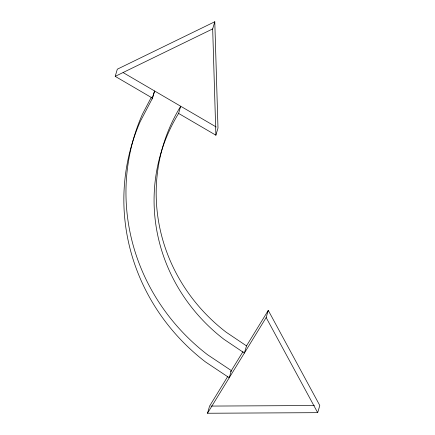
<?xml version="1.0" encoding="UTF-8"?>
<svg xmlns="http://www.w3.org/2000/svg" width="435" height="435" viewBox="0 0 435 435"><rect width="100%" height="100%" fill="white"/><g stroke="black" fill="none" stroke-linecap="round" stroke-linejoin="round"><path stroke-width="0.65" d="M152.544 98.179L115.204 76.359L117.314 69.192L214.787 21.75L217.989 128.037L215.885 135.203L178.595 113.41L180.704 106.243A180.895 173.173 16.4 0 0 226.129 332.182L246.504 345.885L268.27 310.389L319.796 405.507L317.686 412.668L207.479 413.25L209.588 406.083L227.815 376.362M152.049 98.99L154.599 90.986L152.489 98.147L140.206 121.621A211.214 202.199 16.4 0 0 205.527 361.958L229.245 377.759M215.885 135.203L212.677 28.917L214.787 21.75M229.212 377.808L231.349 370.593L207.636 354.791A211.214 202.199 16.4 0 1 142.316 114.454L151.353 97.184M246.536 345.83L244.394 353.051L224.02 339.349A180.895 173.173 16.4 0 1 178.595 113.41M207.479 413.25L266.16 317.555L268.27 310.389M230.615 371.789L242.98 351.632M115.204 76.359L212.677 28.917M210.937 406.078L314.391 405.534M123.138 72.596L216.244 127.015M266.16 317.555L317.686 412.668"/></g></svg>
